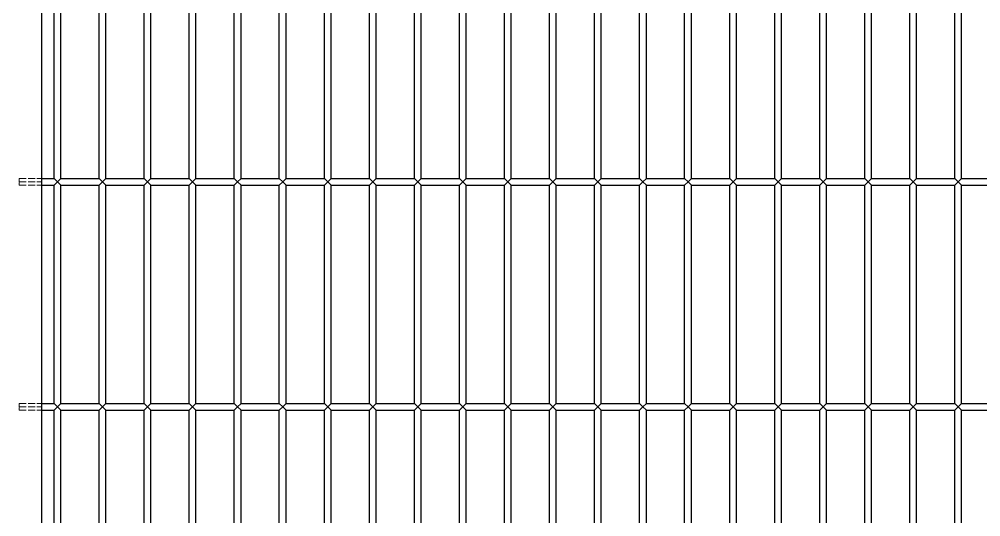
# Model space of a CAD drawing. Header units: millimetres. Extents: x 120 to 9117, y 110 to 4090.
# Drawn here: x 2005.3 to 2432.3, y 2538.2 to 2759.2 of the extents above; entities that cross this region are included whole.
import ezdxf

# ---------------------------------------------------------------- set-up
doc = ezdxf.new("R2010")
doc.units = ezdxf.units.MM
doc.header["$LTSCALE"] = 20
doc.linetypes.add('DASHED', pattern=[0.2067, 0.1654, -0.0413])
doc.layers.add('可见 (ISO)', color=7, linetype='Continuous', lineweight=25)
doc.layers.add('隐藏 (ISO)', color=5, linetype='DASHED', lineweight=18, true_color=0x0000ff)

msp = doc.modelspace()

# ---------------------------------------------------------------- linework, layer by layer
at = {"layer": '可见 (ISO)'}
for p, q in [((2015.28, 2527.011), (2015.28, 3497.011)), ((2020.78, 2688.511), (2020.78, 2785.511)), ((2023.78, 2688.511), (2023.78, 2785.511)), ((2040.78, 2688.511), (2040.78, 2785.511)), ((2043.78, 2688.511), (2043.78, 2785.511)), ((2060.78, 2688.511), (2060.78, 2785.511)), ((2063.78, 2688.511), (2063.78, 2785.511)), ((2080.78, 2688.511), (2080.78, 2785.511)), ((2083.78, 2688.511), (2083.78, 2785.511)), ((2100.78, 2688.511), (2100.78, 2785.511)), ((2103.78, 2688.511), (2103.78, 2785.511)), ((2120.78, 2688.511), (2120.78, 2785.511)), ((2123.78, 2688.511), (2123.78, 2785.511)), ((2140.78, 2688.511), (2140.78, 2785.511)), ((2143.78, 2688.511), (2143.78, 2785.511)), ((2160.78, 2688.511), (2160.78, 2785.511)), ((2163.78, 2688.511), (2163.78, 2785.511)), ((2180.78, 2688.511), (2180.78, 2785.511)), ((2183.78, 2688.511), (2183.78, 2785.511)), ((2200.78, 2688.511), (2200.78, 2785.511)), ((2203.78, 2688.511), (2203.78, 2785.511)), ((2220.78, 2688.511), (2220.78, 2785.511)), ((2223.78, 2688.511), (2223.78, 2785.511)), ((2240.78, 2688.511), (2240.78, 2785.511)), ((2243.78, 2688.511), (2243.78, 2785.511)), ((2260.78, 2688.511), (2260.78, 2785.511)), ((2263.78, 2688.511), (2263.78, 2785.511)), ((2280.78, 2688.511), (2280.78, 2785.511)), ((2283.78, 2688.511), (2283.78, 2785.511)), ((2300.78, 2688.511), (2300.78, 2785.511)), ((2303.78, 2688.511), (2303.78, 2785.511)), ((2320.78, 2688.511), (2320.78, 2785.511)), ((2323.78, 2688.511), (2323.78, 2785.511)), ((2340.78, 2688.511), (2340.78, 2785.511)), ((2343.78, 2688.511), (2343.78, 2785.511)), ((2360.78, 2688.511), (2360.78, 2785.511)), ((2363.78, 2688.511), (2363.78, 2785.511)), ((2380.78, 2688.511), (2380.78, 2785.511)), ((2383.78, 2688.511), (2383.78, 2785.511)), ((2400.78, 2688.511), (2400.78, 2785.511)), ((2403.78, 2688.511), (2403.78, 2785.511)), ((2420.78, 2688.511), (2420.78, 2785.511)), ((2423.78, 2688.511), (2423.78, 2785.511)), ((2015.28, 2688.511), (2020.78, 2688.511)), ((2022.28, 2687.011), (2020.78, 2688.511)), ((2020.78, 2685.511), (2022.28, 2687.011)), ((2023.78, 2688.511), (2022.28, 2687.011)), ((2022.28, 2687.011), (2023.78, 2685.511)), ((2023.78, 2688.511), (2040.78, 2688.511)), ((2042.28, 2687.011), (2040.78, 2688.511)), ((2040.78, 2685.511), (2042.28, 2687.011)), ((2043.78, 2688.511), (2042.28, 2687.011)), ((2042.28, 2687.011), (2043.78, 2685.511)), ((2043.78, 2688.511), (2060.78, 2688.511)), ((2062.28, 2687.011), (2060.78, 2688.511)), ((2060.78, 2685.511), (2062.28, 2687.011)), ((2063.78, 2688.511), (2062.28, 2687.011)), ((2062.28, 2687.011), (2063.78, 2685.511)), ((2063.78, 2688.511), (2080.78, 2688.511)), ((2082.28, 2687.011), (2080.78, 2688.511)), ((2080.78, 2685.511), (2082.28, 2687.011)), ((2083.78, 2688.511), (2082.28, 2687.011)), ((2082.28, 2687.011), (2083.78, 2685.511)), ((2083.78, 2688.511), (2100.78, 2688.511)), ((2102.28, 2687.011), (2100.78, 2688.511)), ((2100.78, 2685.511), (2102.28, 2687.011)), ((2103.78, 2688.511), (2102.28, 2687.011)), ((2102.28, 2687.011), (2103.78, 2685.511)), ((2103.78, 2688.511), (2120.78, 2688.511)), ((2122.28, 2687.011), (2120.78, 2688.511)), ((2120.78, 2685.511), (2122.28, 2687.011)), ((2123.78, 2688.511), (2122.28, 2687.011)), ((2122.28, 2687.011), (2123.78, 2685.511)), ((2123.78, 2688.511), (2140.78, 2688.511)), ((2142.28, 2687.011), (2140.78, 2688.511)), ((2140.78, 2685.511), (2142.28, 2687.011)), ((2143.78, 2688.511), (2142.28, 2687.011)), ((2142.28, 2687.011), (2143.78, 2685.511)), ((2143.78, 2688.511), (2160.78, 2688.511)), ((2162.28, 2687.011), (2160.78, 2688.511)), ((2160.78, 2685.511), (2162.28, 2687.011)), ((2163.78, 2688.511), (2162.28, 2687.011)), ((2162.28, 2687.011), (2163.78, 2685.511)), ((2163.78, 2688.511), (2180.78, 2688.511)), ((2182.28, 2687.011), (2180.78, 2688.511)), ((2180.78, 2685.511), (2182.28, 2687.011)), ((2183.78, 2688.511), (2182.28, 2687.011)), ((2182.28, 2687.011), (2183.78, 2685.511)), ((2183.78, 2688.511), (2200.78, 2688.511)), ((2202.28, 2687.011), (2200.78, 2688.511)), ((2200.78, 2685.511), (2202.28, 2687.011)), ((2203.78, 2688.511), (2202.28, 2687.011)), ((2202.28, 2687.011), (2203.78, 2685.511)), ((2203.78, 2688.511), (2220.78, 2688.511)), ((2222.28, 2687.011), (2220.78, 2688.511)), ((2220.78, 2685.511), (2222.28, 2687.011)), ((2223.78, 2688.511), (2222.28, 2687.011)), ((2222.28, 2687.011), (2223.78, 2685.511)), ((2223.78, 2688.511), (2240.78, 2688.511)), ((2242.28, 2687.011), (2240.78, 2688.511)), ((2240.78, 2685.511), (2242.28, 2687.011)), ((2243.78, 2688.511), (2242.28, 2687.011)), ((2242.28, 2687.011), (2243.78, 2685.511)), ((2243.78, 2688.511), (2260.78, 2688.511)), ((2262.28, 2687.011), (2260.78, 2688.511)), ((2260.78, 2685.511), (2262.28, 2687.011)), ((2263.78, 2688.511), (2262.28, 2687.011)), ((2262.28, 2687.011), (2263.78, 2685.511)), ((2263.78, 2688.511), (2280.78, 2688.511)), ((2282.28, 2687.011), (2280.78, 2688.511)), ((2280.78, 2685.511), (2282.28, 2687.011)), ((2283.78, 2688.511), (2282.28, 2687.011)), ((2282.28, 2687.011), (2283.78, 2685.511)), ((2283.78, 2688.511), (2300.78, 2688.511)), ((2302.28, 2687.011), (2300.78, 2688.511)), ((2300.78, 2685.511), (2302.28, 2687.011)), ((2303.78, 2688.511), (2302.28, 2687.011)), ((2302.28, 2687.011), (2303.78, 2685.511)), ((2303.78, 2688.511), (2320.78, 2688.511)), ((2322.28, 2687.011), (2320.78, 2688.511)), ((2320.78, 2685.511), (2322.28, 2687.011)), ((2323.78, 2688.511), (2322.28, 2687.011)), ((2322.28, 2687.011), (2323.78, 2685.511)), ((2323.78, 2688.511), (2340.78, 2688.511)), ((2342.28, 2687.011), (2340.78, 2688.511)), ((2340.78, 2685.511), (2342.28, 2687.011)), ((2343.78, 2688.511), (2342.28, 2687.011)), ((2342.28, 2687.011), (2343.78, 2685.511)), ((2343.78, 2688.511), (2360.78, 2688.511)), ((2362.28, 2687.011), (2360.78, 2688.511)), ((2360.78, 2685.511), (2362.28, 2687.011)), ((2363.78, 2688.511), (2362.28, 2687.011)), ((2362.28, 2687.011), (2363.78, 2685.511)), ((2363.78, 2688.511), (2380.78, 2688.511)), ((2382.28, 2687.011), (2380.78, 2688.511)), ((2380.78, 2685.511), (2382.28, 2687.011)), ((2383.78, 2688.511), (2382.28, 2687.011)), ((2382.28, 2687.011), (2383.78, 2685.511)), ((2383.78, 2688.511), (2400.78, 2688.511)), ((2402.28, 2687.011), (2400.78, 2688.511)), ((2400.78, 2685.511), (2402.28, 2687.011)), ((2403.78, 2688.511), (2402.28, 2687.011)), ((2402.28, 2687.011), (2403.78, 2685.511)), ((2403.78, 2688.511), (2420.78, 2688.511)), ((2422.28, 2687.011), (2420.78, 2688.511)), ((2420.78, 2685.511), (2422.28, 2687.011)), ((2423.78, 2688.511), (2422.28, 2687.011)), ((2422.28, 2687.011), (2423.78, 2685.511)), ((2423.78, 2688.511), (2440.78, 2688.511)), ((2015.28, 2685.511), (2020.78, 2685.511)), ((2020.78, 2588.511), (2020.78, 2685.511)), ((2023.78, 2685.511), (2040.78, 2685.511)), ((2023.78, 2588.511), (2023.78, 2685.511)), ((2040.78, 2588.511), (2040.78, 2685.511)), ((2043.78, 2685.511), (2060.78, 2685.511)), ((2043.78, 2588.511), (2043.78, 2685.511)), ((2060.78, 2588.511), (2060.78, 2685.511)), ((2063.78, 2685.511), (2080.78, 2685.511)), ((2063.78, 2588.511), (2063.78, 2685.511)), ((2080.78, 2588.511), (2080.78, 2685.511)), ((2083.78, 2685.511), (2100.78, 2685.511)), ((2083.78, 2588.511), (2083.78, 2685.511)), ((2100.78, 2588.511), (2100.78, 2685.511)), ((2103.78, 2685.511), (2120.78, 2685.511)), ((2103.78, 2588.511), (2103.78, 2685.511)), ((2120.78, 2588.511), (2120.78, 2685.511)), ((2123.78, 2685.511), (2140.78, 2685.511)), ((2123.78, 2588.511), (2123.78, 2685.511)), ((2140.78, 2588.511), (2140.78, 2685.511)), ((2143.78, 2685.511), (2160.78, 2685.511)), ((2143.78, 2588.511), (2143.78, 2685.511)), ((2160.78, 2588.511), (2160.78, 2685.511)), ((2163.78, 2685.511), (2180.78, 2685.511)), ((2163.78, 2588.511), (2163.78, 2685.511)), ((2180.78, 2588.511), (2180.78, 2685.511)), ((2183.78, 2685.511), (2200.78, 2685.511)), ((2183.78, 2588.511), (2183.78, 2685.511)), ((2200.78, 2588.511), (2200.78, 2685.511)), ((2203.78, 2685.511), (2220.78, 2685.511)), ((2203.78, 2588.511), (2203.78, 2685.511)), ((2220.78, 2588.511), (2220.78, 2685.511)), ((2223.78, 2685.511), (2240.78, 2685.511)), ((2223.78, 2588.511), (2223.78, 2685.511)), ((2240.78, 2588.511), (2240.78, 2685.511)), ((2243.78, 2685.511), (2260.78, 2685.511)), ((2243.78, 2588.511), (2243.78, 2685.511)), ((2260.78, 2588.511), (2260.78, 2685.511)), ((2263.78, 2685.511), (2280.78, 2685.511)), ((2263.78, 2588.511), (2263.78, 2685.511)), ((2280.78, 2588.511), (2280.78, 2685.511)), ((2283.78, 2685.511), (2300.78, 2685.511)), ((2283.78, 2588.511), (2283.78, 2685.511)), ((2300.78, 2588.511), (2300.78, 2685.511)), ((2303.78, 2685.511), (2320.78, 2685.511)), ((2303.78, 2588.511), (2303.78, 2685.511)), ((2320.78, 2588.511), (2320.78, 2685.511)), ((2323.78, 2685.511), (2340.78, 2685.511)), ((2323.78, 2588.511), (2323.78, 2685.511)), ((2340.78, 2588.511), (2340.78, 2685.511)), ((2343.78, 2685.511), (2360.78, 2685.511)), ((2343.78, 2588.511), (2343.78, 2685.511)), ((2360.78, 2588.511), (2360.78, 2685.511)), ((2363.78, 2685.511), (2380.78, 2685.511)), ((2363.78, 2588.511), (2363.78, 2685.511)), ((2380.78, 2588.511), (2380.78, 2685.511)), ((2383.78, 2685.511), (2400.78, 2685.511)), ((2383.78, 2588.511), (2383.78, 2685.511)), ((2400.78, 2588.511), (2400.78, 2685.511)), ((2403.78, 2685.511), (2420.78, 2685.511)), ((2403.78, 2588.511), (2403.78, 2685.511)), ((2420.78, 2588.511), (2420.78, 2685.511)), ((2423.78, 2685.511), (2440.78, 2685.511)), ((2423.78, 2588.511), (2423.78, 2685.511)), ((2015.28, 2588.511), (2020.78, 2588.511)), ((2022.28, 2587.011), (2020.78, 2588.511)), ((2023.78, 2588.511), (2022.28, 2587.011)), ((2023.78, 2588.511), (2040.78, 2588.511)), ((2042.28, 2587.011), (2040.78, 2588.511)), ((2043.78, 2588.511), (2042.28, 2587.011)), ((2043.78, 2588.511), (2060.78, 2588.511)), ((2062.28, 2587.011), (2060.78, 2588.511)), ((2063.78, 2588.511), (2062.28, 2587.011)), ((2063.78, 2588.511), (2080.78, 2588.511)), ((2082.28, 2587.011), (2080.78, 2588.511)), ((2083.78, 2588.511), (2082.28, 2587.011)), ((2083.78, 2588.511), (2100.78, 2588.511)), ((2102.28, 2587.011), (2100.78, 2588.511)), ((2103.78, 2588.511), (2102.28, 2587.011)), ((2103.78, 2588.511), (2120.78, 2588.511)), ((2122.28, 2587.011), (2120.78, 2588.511)), ((2123.78, 2588.511), (2122.28, 2587.011)), ((2123.78, 2588.511), (2140.78, 2588.511)), ((2142.28, 2587.011), (2140.78, 2588.511)), ((2143.78, 2588.511), (2142.28, 2587.011)), ((2143.78, 2588.511), (2160.78, 2588.511)), ((2162.28, 2587.011), (2160.78, 2588.511)), ((2163.78, 2588.511), (2162.28, 2587.011)), ((2163.78, 2588.511), (2180.78, 2588.511)), ((2182.28, 2587.011), (2180.78, 2588.511)), ((2183.78, 2588.511), (2182.28, 2587.011)), ((2183.78, 2588.511), (2200.78, 2588.511)), ((2202.28, 2587.011), (2200.78, 2588.511)), ((2203.78, 2588.511), (2202.28, 2587.011)), ((2203.78, 2588.511), (2220.78, 2588.511)), ((2222.28, 2587.011), (2220.78, 2588.511)), ((2223.78, 2588.511), (2222.28, 2587.011)), ((2223.78, 2588.511), (2240.78, 2588.511)), ((2242.28, 2587.011), (2240.78, 2588.511)), ((2243.78, 2588.511), (2242.28, 2587.011)), ((2243.78, 2588.511), (2260.78, 2588.511)), ((2262.28, 2587.011), (2260.78, 2588.511)), ((2263.78, 2588.511), (2262.28, 2587.011)), ((2263.78, 2588.511), (2280.78, 2588.511)), ((2282.28, 2587.011), (2280.78, 2588.511)), ((2283.78, 2588.511), (2282.28, 2587.011)), ((2283.78, 2588.511), (2300.78, 2588.511)), ((2302.28, 2587.011), (2300.78, 2588.511)), ((2303.78, 2588.511), (2302.28, 2587.011)), ((2303.78, 2588.511), (2320.78, 2588.511)), ((2322.28, 2587.011), (2320.78, 2588.511)), ((2323.78, 2588.511), (2322.28, 2587.011)), ((2323.78, 2588.511), (2340.78, 2588.511)), ((2342.28, 2587.011), (2340.78, 2588.511)), ((2343.78, 2588.511), (2342.28, 2587.011)), ((2343.78, 2588.511), (2360.78, 2588.511)), ((2362.28, 2587.011), (2360.78, 2588.511)), ((2363.78, 2588.511), (2362.28, 2587.011)), ((2363.78, 2588.511), (2380.78, 2588.511)), ((2382.28, 2587.011), (2380.78, 2588.511)), ((2383.78, 2588.511), (2382.28, 2587.011)), ((2383.78, 2588.511), (2400.78, 2588.511)), ((2402.28, 2587.011), (2400.78, 2588.511)), ((2403.78, 2588.511), (2402.28, 2587.011)), ((2403.78, 2588.511), (2420.78, 2588.511)), ((2422.28, 2587.011), (2420.78, 2588.511)), ((2423.78, 2588.511), (2422.28, 2587.011)), ((2423.78, 2588.511), (2440.78, 2588.511)), ((2015.28, 2585.511), (2020.78, 2585.511)), ((2020.78, 2585.511), (2022.28, 2587.011)), ((2020.78, 2527.011), (2020.78, 2585.511)), ((2022.28, 2587.011), (2023.78, 2585.511)), ((2023.78, 2585.511), (2040.78, 2585.511)), ((2023.78, 2527.011), (2023.78, 2585.511)), ((2040.78, 2585.511), (2042.28, 2587.011)), ((2040.78, 2527.011), (2040.78, 2585.511)), ((2042.28, 2587.011), (2043.78, 2585.511)), ((2043.78, 2585.511), (2060.78, 2585.511)), ((2043.78, 2527.011), (2043.78, 2585.511)), ((2060.78, 2585.511), (2062.28, 2587.011)), ((2060.78, 2527.011), (2060.78, 2585.511)), ((2062.28, 2587.011), (2063.78, 2585.511)), ((2063.78, 2585.511), (2080.78, 2585.511)), ((2063.78, 2527.011), (2063.78, 2585.511)), ((2080.78, 2585.511), (2082.28, 2587.011)), ((2080.78, 2527.011), (2080.78, 2585.511)), ((2082.28, 2587.011), (2083.78, 2585.511)), ((2083.78, 2585.511), (2100.78, 2585.511)), ((2083.78, 2527.011), (2083.78, 2585.511)), ((2100.78, 2585.511), (2102.28, 2587.011)), ((2100.78, 2527.011), (2100.78, 2585.511)), ((2102.28, 2587.011), (2103.78, 2585.511)), ((2103.78, 2585.511), (2120.78, 2585.511)), ((2103.78, 2527.011), (2103.78, 2585.511)), ((2120.78, 2585.511), (2122.28, 2587.011)), ((2120.78, 2527.011), (2120.78, 2585.511)), ((2122.28, 2587.011), (2123.78, 2585.511)), ((2123.78, 2585.511), (2140.78, 2585.511)), ((2123.78, 2527.011), (2123.78, 2585.511)), ((2140.78, 2585.511), (2142.28, 2587.011)), ((2140.78, 2527.011), (2140.78, 2585.511)), ((2142.28, 2587.011), (2143.78, 2585.511)), ((2143.78, 2585.511), (2160.78, 2585.511)), ((2143.78, 2527.011), (2143.78, 2585.511)), ((2160.78, 2585.511), (2162.28, 2587.011)), ((2160.78, 2527.011), (2160.78, 2585.511)), ((2162.28, 2587.011), (2163.78, 2585.511)), ((2163.78, 2585.511), (2180.78, 2585.511)), ((2163.78, 2527.011), (2163.78, 2585.511)), ((2180.78, 2585.511), (2182.28, 2587.011)), ((2180.78, 2527.011), (2180.78, 2585.511)), ((2182.28, 2587.011), (2183.78, 2585.511)), ((2183.78, 2585.511), (2200.78, 2585.511)), ((2183.78, 2527.011), (2183.78, 2585.511)), ((2200.78, 2585.511), (2202.28, 2587.011)), ((2200.78, 2527.011), (2200.78, 2585.511)), ((2202.28, 2587.011), (2203.78, 2585.511)), ((2203.78, 2585.511), (2220.78, 2585.511)), ((2203.78, 2527.011), (2203.78, 2585.511)), ((2220.78, 2585.511), (2222.28, 2587.011)), ((2220.78, 2527.011), (2220.78, 2585.511)), ((2222.28, 2587.011), (2223.78, 2585.511)), ((2223.78, 2585.511), (2240.78, 2585.511)), ((2223.78, 2527.011), (2223.78, 2585.511)), ((2240.78, 2585.511), (2242.28, 2587.011)), ((2240.78, 2527.011), (2240.78, 2585.511)), ((2242.28, 2587.011), (2243.78, 2585.511)), ((2243.78, 2585.511), (2260.78, 2585.511)), ((2243.78, 2527.011), (2243.78, 2585.511)), ((2260.78, 2585.511), (2262.28, 2587.011)), ((2260.78, 2527.011), (2260.78, 2585.511)), ((2262.28, 2587.011), (2263.78, 2585.511)), ((2263.78, 2585.511), (2280.78, 2585.511)), ((2263.78, 2527.011), (2263.78, 2585.511)), ((2280.78, 2585.511), (2282.28, 2587.011)), ((2280.78, 2527.011), (2280.78, 2585.511)), ((2282.28, 2587.011), (2283.78, 2585.511)), ((2283.78, 2585.511), (2300.78, 2585.511)), ((2283.78, 2527.011), (2283.78, 2585.511)), ((2300.78, 2585.511), (2302.28, 2587.011)), ((2300.78, 2527.011), (2300.78, 2585.511)), ((2302.28, 2587.011), (2303.78, 2585.511)), ((2303.78, 2585.511), (2320.78, 2585.511)), ((2303.78, 2527.011), (2303.78, 2585.511)), ((2320.78, 2585.511), (2322.28, 2587.011)), ((2320.78, 2527.011), (2320.78, 2585.511)), ((2322.28, 2587.011), (2323.78, 2585.511)), ((2323.78, 2585.511), (2340.78, 2585.511)), ((2323.78, 2527.011), (2323.78, 2585.511)), ((2340.78, 2585.511), (2342.28, 2587.011)), ((2340.78, 2527.011), (2340.78, 2585.511)), ((2342.28, 2587.011), (2343.78, 2585.511)), ((2343.78, 2585.511), (2360.78, 2585.511)), ((2343.78, 2527.011), (2343.78, 2585.511)), ((2360.78, 2585.511), (2362.28, 2587.011)), ((2360.78, 2527.011), (2360.78, 2585.511)), ((2362.28, 2587.011), (2363.78, 2585.511)), ((2363.78, 2585.511), (2380.78, 2585.511)), ((2363.78, 2527.011), (2363.78, 2585.511)), ((2380.78, 2585.511), (2382.28, 2587.011)), ((2380.78, 2527.011), (2380.78, 2585.511)), ((2382.28, 2587.011), (2383.78, 2585.511)), ((2383.78, 2585.511), (2400.78, 2585.511)), ((2383.78, 2527.011), (2383.78, 2585.511)), ((2400.78, 2585.511), (2402.28, 2587.011)), ((2400.78, 2527.011), (2400.78, 2585.511)), ((2402.28, 2587.011), (2403.78, 2585.511)), ((2403.78, 2585.511), (2420.78, 2585.511)), ((2403.78, 2527.011), (2403.78, 2585.511)), ((2420.78, 2585.511), (2422.28, 2587.011)), ((2420.78, 2527.011), (2420.78, 2585.511)), ((2422.28, 2587.011), (2423.78, 2585.511)), ((2423.78, 2585.511), (2440.78, 2585.511)), ((2423.78, 2527.011), (2423.78, 2585.511))]:
    msp.add_line(p, q, dxfattribs=at)
at = {"layer": '隐藏 (ISO)', "ltscale": 0.448684}
for p, q in [((2005.28, 2688.511), (2005.28, 2685.511)), ((2005.28, 2588.511), (2005.28, 2585.511))]:
    msp.add_line(p, q, dxfattribs=at)
at = {"layer": '隐藏 (ISO)', "ltscale": 0.952248}
for p, q in [((2005.28, 2688.511), (2015.28, 2688.511)), ((2005.28, 2687.011), (2015.28, 2687.011)), ((2005.28, 2685.511), (2015.28, 2685.511)), ((2005.28, 2588.511), (2015.28, 2588.511)), ((2005.28, 2587.011), (2015.28, 2587.011)), ((2005.28, 2585.511), (2015.28, 2585.511))]:
    msp.add_line(p, q, dxfattribs=at)

doc.saveas('drawing.dxf')
